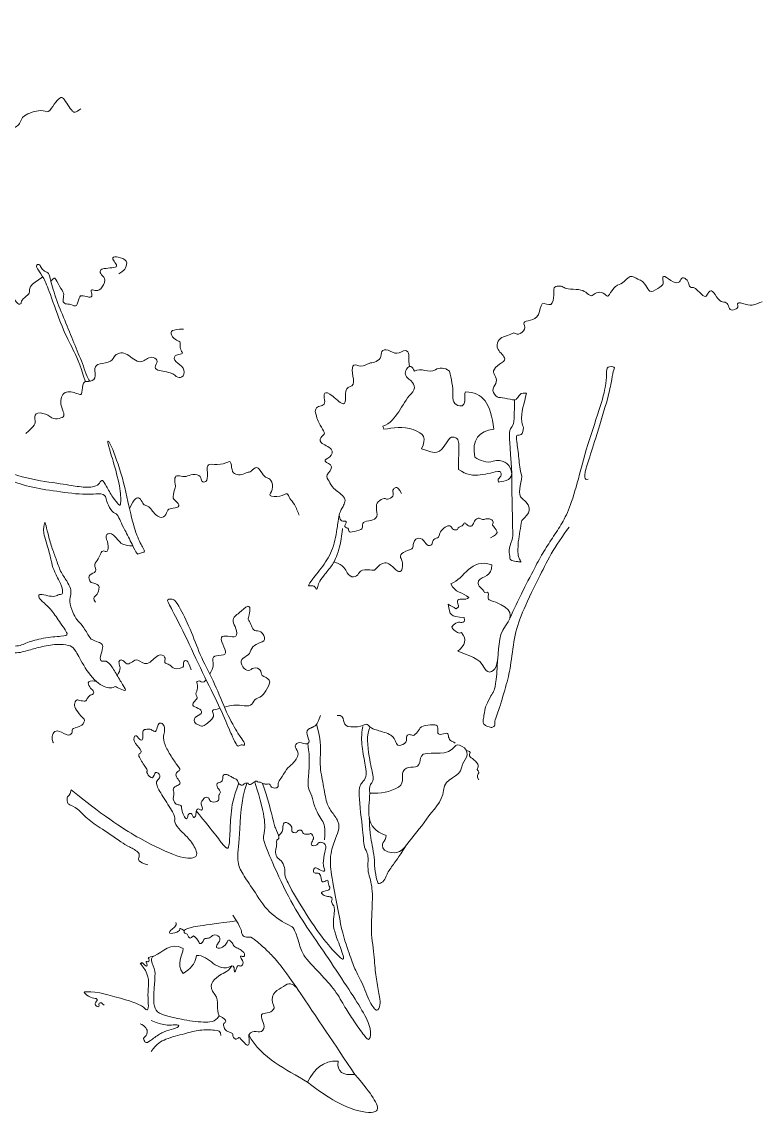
# Model space of a CAD drawing. Header units: millimetres. Extents: x -5631142 to 2070393, y -1055389 to 7396217.
# Drawn here: x -2021945 to -187633, y 2186388 to 4888876 of the extents above; entities that cross this region are included whole.
import ezdxf

# ---------------------------------------------------------------- set-up
doc = ezdxf.new("R2010")
doc.units = ezdxf.units.MM
doc.header["$MEASUREMENT"] = 0
for name, color, linetype, lineweight in [('Inner', 252, 'Continuous', 9), ('Layout Text', 7, 'Continuous', 15), ('Outer', 252, 'Continuous', 20)]:
    doc.layers.add(name, color=color, linetype=linetype, lineweight=lineweight)

# ---------------------------------------------------------------- blocks, each defined once
blk = doc.blocks.new('small-maple-tree-trees-102-pimpmydrawing')
at = {"layer": 'Inner'}
for points in [[(383.1, 2486.1), (392.4, 2476.5), (385.8, 2469.4), (374.7, 2476), (368.1, 2464.4), (367.1, 2460.8), (355.5, 2462.9), (356, 2445.2), (369.6, 2442.6), (373.7, 2446.7), (385.8, 2436.6), (383.8, 2431), (387.3, 2419.9), (385.8, 2408.3), (373.2, 2409.3), (374.2, 2401.2), (384.3, 2398.7), (402, 2402.7), (405.5, 2393.1), (400, 2386), (399.5, 2377.9), (409.6, 2374.4), (417.6, 2369.4), (436.9, 2368.2), (440.8, 2355.1), (436.2, 2348.9), (433.1, 2338.9), (436.2, 2330.4), (447, 2327.3), (441.6, 2315), (442.3, 2300.4), (460.8, 2299.6), (465.4, 2308.1), (494.7, 2300.4), (495.5, 2291.9), (510.1, 2298.1), (520.8, 2300.5), (524, 2298.1), (523.2, 2287.9), (523.5, 2278.5), (525.3, 2275.3), (534.5, 2276.3)], [(306.6, 2145.7), (323.4, 2148.1), (328.3, 2138.3), (326.3, 2132.6), (330.8, 2127.6), (333.3, 2133), (345.5, 2133), (349.2, 2135), (353.3, 2142), (373.5, 2140.8)], [(343.9, 2014.4), (351.4, 2036), (353.9, 2052.9), (357, 2078.4), (370.7, 2124.6), (373.8, 2139), (373.8, 2151.5), (373.8, 2155.8), (376.9, 2156.4), (379.4, 2154), (377.6, 2148.1), (381.6, 2142.4), (382.4, 2138.4), (380, 2135.7), (371.1, 2109.7), (365.1, 2082.5), (358.5, 2054.3), (353.5, 2031.1), (347.5, 2012.6), (349.7, 2011.7)], [(378.9, 2131.8), (385.3, 2133), (385.9, 2133.2), (384.4, 2116.6), (384.6, 2110.8), (376.8, 2105.5), (377.5, 2100.8), (384.2, 2097.5), (387.9, 2089.2), (397.9, 2099.5), (402.5, 2098.8), (410.3, 2089.2), (414, 2093.4), (415.3, 2099.2), (419.2, 2094.7), (425.3, 2091), (440.6, 2097.9), (436.9, 2106), (439, 2111.4), (444.3, 2110.3), (454.3, 2105.1), (461.4, 2102.4), (460.6, 2111), (461, 2115.5), (468, 2113.1), (476.6, 2101.6), (467.6, 2096.3), (464.7, 2095.1), (456.9, 2095.5)], [(276, 1818.9), (276.1, 1817), (277.7, 1817.4), (285.2, 1814.9), (286.5, 1816.2), (287.1, 1831.8), (295.8, 1857.3), (315.8, 1899.1), (327.6, 1942.8), (325.2, 1944.1), (323.3, 1941), (316.4, 1919.7), (303.9, 1887.9), (293.3, 1874.8), (291.5, 1874.8), (290.2, 1886.7), (291.5, 1902.9), (292.7, 1911.6), (286.5, 1909.1), (279.6, 1907.3), (261.5, 1918.4), (247.9, 1931), (211, 1959.3), (182.9, 1994.1), (161, 2018.9), (151.5, 2028.4), (146.7, 2033.1), (143.9, 2026.5), (142.9, 2024.6), (151.5, 2015.1), (185.7, 1978), (205.9, 1952.1), (230, 1932.5), (262, 1906.7), (283.7, 1897.7), (283.3, 1890.7), (280.4, 1886.6), (278.9, 1872.8), (283.9, 1868.5), (281.2, 1859.5), (280.2, 1850.6), (277.2, 1828.7), (275.9, 1820.7), (276, 1818.9)], [(486.5, 2001.7), (473.2, 2009.4), (468.7, 2005.8), (469.2, 1996.8), (474.9, 1991.8), (470, 1988.2), (467.9, 1981.2), (468.7, 1977.9), (456.9, 1984.1), (453.2, 1975.9), (460.6, 1964.8), (452.4, 1955.8), (444.6, 1958.7), (443.8, 1968.1), (424.1, 1982), (432.7, 1985.7), (438, 1989.8), (430.3, 1998.8), (413.1, 1994.7), (408.6, 2018.9), (393.4, 2021.7), (387.3, 2015.6), (370.8, 2023.1), (363.1, 2023.1), (357.7, 2009.2), (346.2, 2012.3), (342.3, 2016.9), (330.8, 2004.6), (329.2, 2004.6), (316.9, 2020.8), (300.7, 2012.3), (298.4, 1993.8), (292.3, 1995.4), (282.2, 1998.4), (279.9, 2009.2), (266.8, 2018.5), (262.2, 2008.5), (259.1, 2004.6), (243, 2003.1)], [(141, 1722.8), (138.7, 1730.5), (138.7, 1752.1), (141.8, 1769.1), (138, 1774.4), (126.4, 1783.7), (104.9, 1791.9), (89.8, 1796), (71.8, 1801.3), (53.8, 1820.1), (52.5, 1825.4), (53.8, 1827.9), (55.4, 1832.4), (56.2, 1829.1), (59.5, 1824.2), (80.8, 1805.4), (93.9, 1804.6), (115.2, 1798.4), (138.1, 1787.4), (145.5, 1782.9), (144.1, 1804), (144.8, 1820.9), (139.2, 1836.5), (140.4, 1841.5), (143.5, 1842.1), (150.4, 1835.2), (157.9, 1829), (164.1, 1829.6), (166, 1827.1), (169.7, 1829), (172.9, 1837.1), (174.7, 1854.6), (177.8, 1863.3), (183.5, 1875.2), (190.9, 1900.1), (200.3, 1907), (200.3, 1906.4), (195.3, 1894.5), (189.1, 1878.3), (186, 1865.2), (181, 1850.2), (181.6, 1836.5), (180.3, 1827.1), (176.6, 1822.1), (169.7, 1817.1), (164.7, 1802.8), (164.1, 1794), (166.6, 1785.3), (165.4, 1767.2), (165.4, 1766.6), (171.6, 1758.5), (174.7, 1754.7), (171.6, 1749.7), (159.7, 1742.3), (161.6, 1737.3), (166.6, 1737.3), (168.5, 1727.9), (167.2, 1711.7), (166.6, 1698), (166, 1694.2), (159.1, 1703.6), (157.3, 1707.3), (152.3, 1705.4), (143.2, 1715), (141, 1722.8)], [(300.1, 1865.5), (313.5, 1873.5), (320, 1870), (317.5, 1861.9), (319.5, 1857.9), (323.1, 1855.8), (323.1, 1838.2), (333.2, 1834.6), (340.3, 1841.7), (346.3, 1838.2), (356.9, 1835.1), (354.9, 1844.2), (352.9, 1848.8), (366, 1857.9), (366, 1859.4), (370.6, 1867), (375.1, 1867.5), (381.7, 1859.9), (389.3, 1859.9), (400.4, 1852.8), (396.9, 1846.2), (397.4, 1843.7), (404.5, 1841.7), (413.5, 1858.4), (418.1, 1856.9), (432.8, 1846.7), (444.9, 1848.3), (435.8, 1836.6), (437.3, 1830.6), (443.9, 1826), (453, 1825.5), (455, 1823), (468.1, 1826.5), (466.6, 1813.9), (468.1, 1807.3), (473.2, 1804.3), (467.6, 1791.1), (455, 1790.1), (470.2, 1780), (481.8, 1781), (477.2, 1773), (480.8, 1765.9), (477.2, 1755.3), (476.7, 1751.7)], [(701, 1822.4), (705.4, 1830.5), (709.5, 1833), (710.5, 1842.1), (695.3, 1840.6), (690.3, 1852.7), (681.7, 1856.3), (676.6, 1847.2), (665.5, 1848.7), (661.5, 1851.2), (647.8, 1852.2), (642.8, 1862.3), (635.2, 1853.7), (628.6, 1837.6), (617.5, 1844.6), (608.4, 1830), (601.8, 1825.9), (596.3, 1850.7), (589.2, 1852.2), (585.7, 1841.6), (580.1, 1840.1), (573.5, 1843.6), (567, 1840.1), (566.5, 1834), (564.4, 1832.5), (563.4, 1820.4), (562.9, 1811.3), (557.9, 1812.8), (548.3, 1808.2), (562.4, 1792.1), (551.3, 1786), (538.7, 1789), (551.3, 1774.9), (532.1, 1772.9), (533.6, 1764.8), (530.6, 1756.7), (541.2, 1736.5), (527.6, 1731.3), (518.5, 1726.2), (513.9, 1720.7), (491.1, 1698.8), (469.3, 1688.7), (442, 1681.7), (436, 1679.1), (436, 1678.1), (440, 1676.6), (442.5, 1674.1), (441.5, 1669), (444.1, 1671), (449.1, 1675.1), (457.7, 1678.1), (473.9, 1682.2), (486.5, 1687.2), (505.7, 1702.4), (513.3, 1711.5)], [(277.1, 1828.2), (267.6, 1834.6), (265.2, 1840.3), (264.4, 1855.5), (254.1, 1857.1), (253.3, 1845.7), (244.7, 1837.5), (242.7, 1843.6), (237.4, 1842), (231.2, 1837.5), (221.4, 1836.3), (221, 1825.6), (208.7, 1829.7), (205.8, 1823.2), (205.8, 1819.5), (215.2, 1812.9), (205.4, 1804.7), (200.1, 1805.1), (196.8, 1803.5), (196.8, 1798.6)], [(1123.9, 1659.2), (1114.3, 1661.3), (1108.8, 1661.3), (1098.7, 1674.4), (1095.1, 1672.9), (1094.6, 1667.8), (1082.5, 1670.4), (1085.5, 1676.9), (1085, 1683), (1077.9, 1685), (1079.5, 1700.7), (1075.9, 1703.2), (1070.9, 1701.2), (1065.3, 1698.7), (1063.3, 1711.8), (1060.8, 1717.4), (1057.7, 1717.4), (1057.2, 1720.9), (1060.2, 1727), (1056.2, 1735.1), (1049.6, 1729), (1043.1, 1733), (1037.5, 1748.2), (1034, 1744.7), (1031.4, 1738.6), (1026.9, 1738.1), (1009.7, 1738.1), (1011.7, 1746.2), (1010.7, 1755.8), (1007.7, 1758.3), (1002.6, 1769.9), (987, 1764.4), (979.9, 1768.9), (963.2, 1762.3), (962.7, 1762.3), (960.2, 1770.9), (951.1, 1774.5), (945, 1771.9), (942.5, 1781), (938.4, 1787.1), (923.3, 1795.7), (922.8, 1799.7), (917.7, 1804.3), (911.1, 1806.3), (907.6, 1799.2), (895.5, 1786.6), (888.4, 1802.3), (875.8, 1786.6), (862.6, 1788.6), (853, 1793.7), (853, 1782.6), (837.8, 1783), (837.8, 1788), (833.5, 1788), (822.2, 1791.1), (813.5, 1791.1), (805.4, 1783.7), (811.6, 1765.6), (798.5, 1768.1), (785.4, 1765.6), (786, 1757.4), (782.3, 1750.6), (770.4, 1748.1), (772.9, 1735.6), (776.1, 1735.6), (788.8, 1723.2), (791.7, 1723), (796.8, 1724.7), (801.8, 1726.5), (806.7, 1722.6)], [(248.8, 1593.6), (247.3, 1586.1), (245.2, 1574.8), (245.2, 1570.5), (250.8, 1571.1), (253.3, 1567.3), (255.8, 1570.5), (254.6, 1580.4), (257, 1609.8), (266.4, 1645.3), (269.5, 1679), (278.3, 1708.4), (283.3, 1741.4), (283.3, 1750.8), (280.1, 1753.3), (277, 1755.2), (274.5, 1755.2), (273.9, 1749.5), (269.5, 1712.7), (260.2, 1662.2), (254.6, 1620.4), (250.4, 1601.2), (248.8, 1593.6)], [(141, 1722.8), (135.3, 1728.3), (130, 1728), (129.7, 1719.7), (132.1, 1714.8), (127.3, 1712.4), (125.4, 1714.3), (118.1, 1712.7), (116, 1710), (108.5, 1716.2), (107.7, 1718.9), (100.1, 1715.6), (98.8, 1710), (99.9, 1695.8), (102.4, 1695.1), (95.5, 1688.9), (80.6, 1694.5), (79.9, 1690.2), (72.5, 1687), (65.6, 1701.4), (59.3, 1702.6), (52.5, 1697.6), (51.2, 1693.9), (51.2, 1692)], [(167.5, 1715.3), (176.9, 1718.2), (177.3, 1728.1), (183.5, 1728.5), (185.5, 1723.6), (185.5, 1719.1), (194.1, 1718.2), (200.7, 1719.5), (205.2, 1703.9), (228.5, 1710.9), (233, 1701.5), (228.1, 1699), (227.3, 1695.7), (232.6, 1691.6), (231.4, 1685.1), (246.1, 1679.3), (246.1, 1686.3), (253.9, 1686.7), (252.3, 1679.8), (250.6, 1673.6)], [(519.2, 1726.1), (515.8, 1718.4), (521.2, 1717.9), (523, 1714.5), (518.5, 1713.2), (517, 1712), (517.8, 1709.5), (521, 1707.2), (515.2, 1703.3), (532.4, 1698.2), (535.5, 1698.6), (538.6, 1705.7), (549.7, 1700.4), (559.5, 1698.6), (563.9, 1710.2), (569.7, 1715), (581.6, 1713.3), (580.3, 1710.2), (592.3, 1708.8), (592.7, 1714.6), (596.7, 1716.8), (601.2, 1716.4), (602.1, 1712.8), (601.6, 1707)], [(267.4, 1657.9), (277.4, 1660.8), (280.3, 1671.5), (286.4, 1672.3), (299.9, 1664.1), (301.6, 1673.9), (304.9, 1688.3), (313.9, 1682.5), (322.5, 1673.9), (329, 1684.2), (328.6, 1694), (336.4, 1697.3), (340.9, 1696.5), (360.5, 1699.7), (356, 1691.5), (347.8, 1686.2), (347.8, 1684.6), (346.6, 1676.8), (344.6, 1669.4), (354, 1667.4), (352.3, 1652.6), (340.9, 1656.7), (329.8, 1656.3), (323.3, 1649.8), (310.6, 1653.5), (306.5, 1643.6), (310.6, 1634.6), (318.8, 1637.1), (326.6, 1628.9), (319.6, 1624), (330.6, 1613.3), (318, 1607.2), (306.9, 1602.3), (296.7, 1606.4), (288.9, 1599.8), (279.9, 1607.2), (268.4, 1615), (259.4, 1616.9)], [(480.4, 1685.1), (489.1, 1675.3), (484.8, 1665.4), (489.8, 1656.6), (499.1, 1657.9), (503.5, 1661), (517.2, 1651.6), (517.8, 1651), (536.6, 1655.4), (540.9, 1637.9), (541.6, 1634.8), (546.5, 1632.3), (554, 1641.6), (554, 1644.8), (555.9, 1651.6), (574, 1647.3), (574.6, 1648.5), (584, 1656.8), (592.6, 1651.1), (590.5, 1640.9), (597.5, 1637.6), (602.4, 1644.6), (610.6, 1640.5), (612.6, 1645.4), (622.2, 1647.4), (630.2, 1647.1), (630.8, 1641.5), (630.2, 1640.1), (635.2, 1636.2), (635.8, 1637.8), (638.8, 1638.8), (642.8, 1637.2), (647.8, 1639.1), (648.4, 1639.1), (649.4, 1633.2), (653.1, 1630.5), (658, 1633.5), (664, 1635.8), (667.6, 1633.5), (669.6, 1629.5), (674.6, 1629.5), (679.9, 1624.2), (678.9, 1620.2), (675.6, 1619.9), (676.3, 1616.9), (677.3, 1607.6), (671.3, 1608), (664.7, 1608)], [(627.5, 1519.5), (651.4, 1532.5), (682.5, 1547.7), (704.4, 1558.3), (725, 1566.6), (747.2, 1574.5), (766.4, 1583.1), (794.6, 1603), (834.5, 1635), (880, 1664.9), (901.3, 1683), (906.2, 1690.5), (911.9, 1697.4), (921.2, 1690.5), (915.6, 1689.3), (905.3, 1678.9), (890.4, 1666), (844.4, 1633), (824.5, 1618.8), (803, 1603.5), (810.9, 1601.8)], [(259.4, 1654.7), (253.5, 1653), (252.8, 1657.9), (247, 1659.8), (246.8, 1653.5), (238.8, 1648.3), (237.7, 1647.1), (237.8, 1642.1), (229.8, 1641.9), (224.8, 1638.5), (233.3, 1630.3), (231.5, 1624.2), (219.3, 1627.3), (215.4, 1620.3), (220.8, 1615.1), (221.1, 1612), (242.2, 1613.1), (243, 1620.3), (244.8, 1622.3), (248, 1620.5), (253.8, 1618.8)], [(36.6, 1636.1), (54.8, 1584), (75.5, 1543.6), (104.3, 1500.6), (121, 1491.5), (127.1, 1496.1), (128.1, 1514.8), (123.5, 1527.9), (123, 1540.5), (126.6, 1541.5), (129.1, 1547.6), (129.6, 1572.9), (130.6, 1588.6), (136.2, 1590.6), (143.2, 1591.6), (140.2, 1602.2), (130.6, 1592.1), (128.6, 1605.2), (132.1, 1605.7), (132.1, 1608.8), (132.1, 1628.5), (137.2, 1626), (140.2, 1629), (136.7, 1643.1), (145.3, 1649.2), (145.3, 1639.6), (148.8, 1637.1), (153.3, 1644.2), (156.4, 1647.7), (162.4, 1644.7), (166, 1642.1), (167.5, 1635.6), (175.1, 1642.6), (180.1, 1643.6), (182.7, 1639.1), (179.1, 1632.5), (173.6, 1629), (168.5, 1620.4), (167, 1604.2), (167.5, 1590.6), (168, 1585), (161.9, 1586), (157.9, 1583.5), (158.4, 1575.9), (158.4, 1572.4), (153.3, 1572.4), (145.3, 1573.4), (144.3, 1566.8), (140.2, 1564.3), (137.7, 1560.8), (138.2, 1553.7), (144.3, 1552.2), (139.2, 1545.6), (137.7, 1538), (139.2, 1533.5), (142.7, 1538), (146.8, 1539), (148.8, 1535.5), (146.3, 1531.8), (150, 1530.9), (154.9, 1536.7), (157.7, 1537.8), (159.5, 1536.7), (161.1, 1533), (163.7, 1534.4), (164.8, 1540.6), (167.3, 1542), (173.4, 1544.3), (178.7, 1541.7), (175.4, 1536.2), (184.7, 1530.8), (188.4, 1534.1), (190.6, 1538.2), (195, 1537.5), (194.1, 1544.9), (195.4, 1548.6), (198, 1549.9), (204.8, 1546.9), (208, 1553.6), (212.4, 1553.4), (216.5, 1547.8), (218, 1543.9), (221.7, 1540.4), (219.6, 1535.2), (220.5, 1533.6), (222.7, 1531.1), (225.1, 1531.4), (226.4, 1532.2), (228.6, 1530.3), (230.4, 1530.2), (230.2, 1529.2), (229.7, 1527.3), (236.2, 1526.5), (240.9, 1527.4), (240.6, 1524.9), (243.9, 1523.3), (245.4, 1520.2), (248.7, 1517.1), (251.8, 1516.2), (252.9, 1514.7), (251.6, 1510), (258.6, 1506), (261.1, 1508.8), (263.2, 1512), (266.5, 1512.2), (282.4, 1519.6), (289.9, 1518.8), (308.3, 1524.9), (304.3, 1534.5), (312.9, 1538.5), (319.5, 1529.4), (326.5, 1528.4), (327.6, 1543.1), (338.2, 1542.1), (338.7, 1542.1), (345.2, 1540.5), (355.9, 1548.1)], [(64.7, 1516.1), (56, 1525.6), (60.3, 1528.8), (64.1, 1531.8), (62.2, 1537.4), (59, 1544.1), (57.1, 1544.4), (42, 1578.8), (33.2, 1595.5), (30, 1615.9), (23.2, 1623.9), (23, 1625.8), (27.5, 1633.9), (30.8, 1631.2), (36.6, 1636.1)], [(538.6, 1451), (529.2, 1442.8), (524.9, 1438.5), (523.6, 1434.7), (528, 1429.1), (531.1, 1426.6), (535.5, 1427.2), (538.6, 1432.9), (547.3, 1437.2), (575.4, 1457.8), (593.5, 1472.2), (618.4, 1499), (643, 1516.7), (683.1, 1537.2), (728.1, 1560.1), (756.5, 1568.1)], [(154.9, 1536.7), (158.8, 1502.8), (158.8, 1482), (162.6, 1479.7), (171.9, 1489.7), (188.8, 1511.3), (204.2, 1525.9), (219.6, 1535.2)], [(345.6, 1542.2), (338.5, 1521.6), (319.5, 1503.5), (311.5, 1483.9), (299.4, 1461.4), (298.5, 1451.4), (300.2, 1434.7), (292.7, 1426.4), (281.8, 1420.5), (263.5, 1408), (253.5, 1390.5), (231.1, 1342.8)], [(373.8, 1537.2), (379.8, 1534.7), (376.8, 1528.1), (373.8, 1520.5), (393.1, 1510.4), (399.7, 1511.7), (400, 1505.1), (404.2, 1499.4), (420.1, 1483.4), (417, 1474), (416.4, 1469), (429.5, 1466.5), (433.2, 1475.3), (438.8, 1472.8), (440.7, 1468.4), (450.7, 1471.5), (456.3, 1474), (471.3, 1467.1), (474.4, 1462.8), (468.2, 1457.2), (468.8, 1453.4), (480, 1450.9), (478.1, 1447.8), (475.5, 1441), (479.4, 1438.6), (479.9, 1436)], [(228.6, 1530.3), (211, 1519), (179.8, 1480.6), (161.9, 1463.3), (158.9, 1447.4), (159.9, 1426.5), (158.1, 1393.2), (174.4, 1365.3), (175.4, 1364.7), (171.4, 1346.4), (164.4, 1334.5), (170.9, 1302.7), (175.4, 1277.3), (172.9, 1254.8), (172.9, 1238), (173.3, 1213.9), (175, 1207.3), (186, 1217.1), (189.7, 1240.1), (190.1, 1272.6), (190.7, 1319.4), (189.5, 1355), (190.7, 1394.3), (201.3, 1449.5), (205.6, 1465.1), (207.5, 1469.4), (224.4, 1483.2), (238.1, 1526.5)], [(322.4, 1529.5), (316.8, 1518.9), (313.2, 1514.9), (304.8, 1502.5), (289.7, 1488.3), (290.2, 1476.3), (283.5, 1467), (282.6, 1446.2), (281.7, 1438.6), (271.1, 1427.4)], [(245.4, 1520.2), (239.8, 1502), (230.8, 1479.4), (227.2, 1471.1), (224.9, 1456.1), (219.8, 1458.5), (217.6, 1454), (214.1, 1450.5), (209.6, 1447.3), (206.9, 1439.7), (211.7, 1434.1), (207.4, 1423.1), (204.5, 1421.2), (201.8, 1416.4), (198.7, 1385.7), (197.9, 1339.9), (202.1, 1309), (206.4, 1296.4), (213.1, 1322.6), (216.7, 1335.9), (221.7, 1344.8), (228.3, 1350.5)], [(251.7, 1304.7), (256.2, 1311.5), (266.1, 1323.8), (282.7, 1343.7), (288.6, 1353.3), (292.6, 1362.3), (295.3, 1371.2), (306.2, 1383.4), (307.5, 1388), (308.8, 1397.4), (316.1, 1406.2), (342.7, 1454.7), (352.6, 1458), (361.1, 1459.6), (367.3, 1470.3), (378.3, 1493.2), (385.3, 1503), (393.1, 1510.4)], [(352.9, 1442.9), (357.4, 1450.8), (364.5, 1450.8), (369, 1456.2), (376.1, 1474.9), (391.8, 1501.4), (400, 1505.1)], [(538.6, 1451), (552.2, 1458.7), (557.2, 1459), (565.5, 1465.3), (587.4, 1490.4)], [(225.1, 1460.6), (231.1, 1460.4), (236.8, 1467), (241.5, 1471.3), (246.9, 1462.1), (244.1, 1458.3), (241.2, 1455.5), (246.7, 1451.2), (249, 1454), (255.2, 1450.5), (251.4, 1447), (259.9, 1441.3), (261.8, 1443.2), (262.2, 1435.7), (255.6, 1433.3), (251.9, 1430.2), (259.4, 1426.7), (261.5, 1428.6), (265.8, 1427.9), (269.3, 1423.6), (267.9, 1419.2), (263.9, 1417), (251.1, 1404.6), (251.1, 1400.7), (248.9, 1396), (243.9, 1402.8), (241.8, 1408.2), (236, 1405), (236.4, 1401.4), (242.8, 1399.6), (240.3, 1392.8), (238.2, 1389.9), (239.6, 1387.7), (243.8, 1387.8), (246.5, 1387.2), (244.6, 1384.5), (243.1, 1381.8), (243.1, 1379.2), (241.9, 1375.9), (229.5, 1380.5), (229.7, 1377.6), (232.4, 1372.1), (237.9, 1369.4), (237.3, 1366), (234.3, 1365), (233.3, 1359.5), (234.1, 1357.4), (228.3, 1350.5)], [(-78, 1425.3), (-93.9, 1436.8), (-95.5, 1436.8), (-91.9, 1426.2), (-84.9, 1421.9), (-86.6, 1419.2), (-88.9, 1419.5), (-93.5, 1416.9), (-88.6, 1411.2), (-87.8, 1415.5), (-85, 1416.3), (-83.5, 1414.8), (-82.5, 1410.9)], [(53.2, 1443.8), (53, 1439.4), (39.3, 1440.4), (37.7, 1436.3), (52, 1432.5), (53, 1435.4), (54.3, 1436), (56.4, 1430.3)], [(-78, 1425.3), (-58, 1405.2), (-41.4, 1387.1), (-41.4, 1379.2), (-37.9, 1377.8), (-30.3, 1390.6), (-22.7, 1399.6), (-12, 1411.3), (-13.7, 1427.8)], [(5.2, 1426), (-1, 1427.8), (-1.6, 1428.2), (-1.8, 1424.7), (-4.8, 1423.4), (-6.1, 1426.7), (-7.2, 1423.1), (-8.8, 1419.3), (-10.9, 1423.9), (-11.5, 1428.7), (-13.1, 1426), (-13.7, 1427.8)], [(119.2, 1406.6), (97.5, 1416), (73.6, 1426.6), (58.4, 1432.1), (55.1, 1429.5), (54.9, 1427.9), (57.1, 1426.2), (56.8, 1422.9), (56.4, 1418.8), (62.1, 1419.9), (63.4, 1419.4), (64.4, 1413.4), (62.9, 1407.5), (67.7, 1407.5), (72.5, 1410.7), (74.2, 1409), (79.5, 1407), (86.6, 1409), (91.6, 1399.4), (81.6, 1396.8), (76.9, 1393.1), (86, 1389.6), (93.2, 1391.4), (97.3, 1395.2), (99.4, 1388.2), (97.8, 1383.2), (102.1, 1378.7), (104.7, 1372.5), (103.9, 1369.3), (102.1, 1366.8), (97.9, 1371.5), (97.3, 1368.5), (97.5, 1361.7), (90.7, 1359.8), (89.2, 1364.7), (83.5, 1360.1), (78.1, 1357.6), (85.3, 1365.6), (82, 1366.9)], [(486.7, 1421.6), (492.3, 1417), (484.4, 1417.4), (487.7, 1409.7), (488.7, 1405.4), (490, 1400.1), (485, 1397.5), (484, 1395.8), (486, 1392.5), (478.7, 1391.2), (479, 1385.8)], [(119.5, 1414.3), (119.1, 1395), (115.6, 1393), (115.1, 1386.4), (121.6, 1382.9), (124.2, 1381.4), (131.7, 1357.1), (135.3, 1335.4), (135.6, 1304)], [(334.9, 1419.9), (328.5, 1411.1), (323.2, 1402.2), (318.2, 1392), (312.1, 1378.6), (304.1, 1368.9), (297.6, 1354.3), (296.6, 1350.4), (306.3, 1350), (311.7, 1354.8), (327.8, 1360.8), (336.2, 1362.7), (353, 1369.6)], [(-43.2, 1366.3), (-32.4, 1351.4), (-17.6, 1347.1), (-16.3, 1341.7), (-28.6, 1345.2), (-39.6, 1348.4), (-56, 1347.9), (-66.5, 1347.4), (-64.1, 1353.8), (-64.3, 1354.9), (-54.9, 1355.1), (-52.8, 1364.8), (-57.4, 1370.4)], [(-65.3, 1337.1), (-53.3, 1340.6), (-42.6, 1340.6), (-15.6, 1332), (2, 1327.1), (18.8, 1316.2), (24.2, 1311.9), (20.5, 1307.7)], [(231.1, 1342.8), (223.2, 1328.2), (216.9, 1304), (210.9, 1288.1), (209.9, 1269.9), (202.6, 1242.7), (203.6, 1229.1), (213.2, 1235.7), (216.9, 1241.4), (225.5, 1260.3), (235.8, 1277.5), (246.4, 1294.1), (251.7, 1304.7)], [(32.8, 1327.5), (36.7, 1321.8), (36.7, 1316.6), (32.1, 1318.4), (29.3, 1313.4), (29.3, 1308.1), (32.1, 1305.7), (35.1, 1302), (32.1, 1299.2), (33, 1294.4), (37.3, 1293.8), (39.3, 1295.5), (40.1, 1283.6), (42.1, 1281.2), (44.9, 1280.7), (50.6, 1290.5)], [(79.5, 1208.2), (91.7, 1176.6), (110.9, 1147.4), (136.4, 1131.5), (139.1, 1150.4), (138.1, 1168.6), (135.7, 1185.4)]]:
    blk.add_open_spline(points, degree=3, dxfattribs=at)
at = {"layer": 'Inner', "lineweight": 0}
blk.add_open_spline([(806.7, 1722.6), (797.6, 1714.2), (786.9, 1708.7), (781.2, 1698), (780.1, 1695.8), (779.3, 1693.7), (778.8, 1691.7), (774, 1686.1), (769.2, 1686.6), (766.2, 1689.6), (762.9, 1685), (751.8, 1664.8), (744.9, 1654.6), (742.3, 1646.7), (735.5, 1639.5), (724, 1632.5), (726.5, 1625.3), (732.4, 1608.8), (724.1, 1606.6), (710.6, 1604.8), (704.2, 1598.8), (697.8, 1592.7), (691.4, 1586.6), (681.8, 1575.5), (680.3, 1570.4), (680.3, 1565.4), (679.8, 1565.9), (675.7, 1568.9), (668.7, 1575), (672.2, 1577.5), (676.2, 1587.1), (689.4, 1593.2), (694.9, 1603.3), (703.5, 1614.4), (717.6, 1634.3), (733.6, 1655.9), (753.6, 1685.9), (761, 1699), (767.1, 1699.4), (772.5, 1701.9), (788.8, 1723.2)], degree=3, knots=[10, 10, 10, 10, 11, 11, 11, 11.197023, 11.197023, 11.197023, 11.943911, 12.690799, 13.437688, 14.184576, 14.931464, 14.931464, 14.931464, 15.931464, 15.931464, 15.931464, 16.931464, 16.931464, 16.931464, 18.431977, 18.431977, 18.431977, 19.185649, 19.939321, 20.692994, 21.446666, 22.200338, 22.95401, 23.707682, 24.461354, 25.215026, 25.968698, 26.72237, 26.72237, 26.72237, 28.423348, 30.124327, 31.825305, 31.825305, 31.825305, 31.825305], dxfattribs=at)
at = {"layer": 'Outer', "lineweight": 0}
for points, knots in [([(740.3, 1792.3), (737.5, 1799.6), (732.3, 1802.5), (726.3, 1802.7), (716.4, 1803.1), (712.6, 1814.5), (703, 1814.9), (703.5, 1820.2), (703, 1824.6), (695.8, 1821.6), (690.9, 1819.5), (689.3, 1816.4), (691.4, 1810.8), (694.3, 1803.1), (693.1, 1797.1), (683, 1795.3), (665, 1792.1), (649.4, 1778.8), (629.7, 1782.5), (629.6, 1782.5), (629.3, 1781.4), (628.6, 1779.2), (639.5, 1774.2), (651.3, 1770.1), (659.7, 1760.1), (668.7, 1749.3), (667.9, 1743.5), (655, 1736.6), (667, 1721.2), (669, 1720.4), (687.2, 1726.7), (691, 1728), (694.4, 1730.4), (697.9, 1727), (702.5, 1722.6), (699, 1718.8), (696.3, 1715.1), (690.5, 1707.6), (684.6, 1700.1), (679.5, 1693.5), (687.9, 1672.9), (708.4, 1672.5), (722.6, 1665.1), (722.8, 1656.8), (714.1, 1662.5), (713.3, 1655.9), (721.3, 1652.8), (731.2, 1648.4), (735, 1658.7), (738.2, 1667.1), (733.7, 1676.3), (722.5, 1679), (713.6, 1681.2), (709.1, 1688.3), (705.5, 1694.7), (715, 1713.6), (729.1, 1716.9), (745.9, 1709.1), (761.7, 1735.7), (760.6, 1751.4), (742.7, 1762.6), (737.2, 1760.4), (737.5, 1751.8), (728.9, 1751.4), (722, 1755.3), (720.4, 1760.7), (726.8, 1767.7), (733.6, 1775), (736.2, 1784.4), (740.3, 1792.3)], [0, 0, 0, 0, 1, 1, 1, 2, 2, 2, 3, 3, 3, 4, 4, 4, 5, 5, 5, 6, 6, 6, 7, 7, 7, 8, 8, 8, 9, 9, 9, 10, 10, 10, 11, 11, 11, 12, 12, 12, 13, 13, 13, 14, 14, 14, 15, 15, 15, 16, 16, 16, 17, 17, 17, 18, 18, 18, 19, 19, 19, 20, 20, 20, 21, 21, 21, 22, 22, 22, 23, 23, 23, 23]), ([(565.9, 1536.8), (567.2, 1526.5), (560.4, 1522.4), (548.7, 1521.3), (557.5, 1509.2), (566.9, 1502.3), (565.1, 1488.2), (563.9, 1479.3), (573.5, 1478.1), (581.6, 1484.8), (593.6, 1494.9), (600.8, 1510.3), (617.6, 1515.3), (634.7, 1520.3), (636, 1527), (624.6, 1543.8), (621.3, 1546.8), (617.9, 1551), (619.4, 1553.5), (625.4, 1558.8), (619.3, 1560), (620.9, 1565.1), (614.9, 1570.4), (621, 1574.9), (628.7, 1577.7), (639, 1569.9), (646.8, 1581.8), (629.6, 1602.4), (607.8, 1585.6), (589.5, 1589.9), (586.7, 1579), (596.9, 1573.9), (598.9, 1565.5), (592.2, 1564.1), (590, 1570.6), (585.2, 1569.7), (581.3, 1568.9), (584.5, 1560.8), (577.1, 1563), (575.6, 1565.7), (573.8, 1568.9), (572, 1572.2), (565.8, 1560.6), (565.1, 1559.3), (579.7, 1549.5), (577.9, 1544.4), (572.8, 1545.8), (570.2, 1549.6), (558.9, 1549.3), (558.9, 1545.8), (562.1, 1537), (565.9, 1536.8)], [2.469372, 2.469372, 2.469372, 2.469372, 3.469372, 3.469372, 3.469372, 4.469372, 4.469372, 4.469372, 5.469372, 5.469372, 5.469372, 6.469372, 6.469372, 6.469372, 7.469372, 7.469372, 7.469372, 7.979937, 8.490503, 9.001069, 9.001069, 9.001069, 10.001069, 10.001069, 10.001069, 11.001069, 11.001069, 11.001069, 12.001069, 12.001069, 12.001069, 13.001069, 13.001069, 13.001069, 14.001069, 14.001069, 14.001069, 15.001069, 15.001069, 15.001069, 16.001069, 16.001069, 16.001069, 16.890018, 16.890018, 16.890018, 17.383893, 17.877767, 18.371642, 18.865516, 19.35939, 19.35939, 19.35939, 19.35939]), ([(352.9, 1442.9), (340.2, 1426.8), (321.7, 1413.9), (340.1, 1392.2), (336.2, 1386.5), (326.6, 1389), (327.8, 1379.5), (334.1, 1368.6), (343.4, 1366.3), (355.7, 1370.4), (368.6, 1374.7), (382.1, 1377.4), (394.9, 1382), (408.2, 1386.8), (424.3, 1387.9), (433.6, 1398.6), (444.4, 1411), (459.9, 1398.8), (470, 1409.2), (473, 1412.3), (478.1, 1413.3), (482, 1415.6), (485.6, 1417.7), (487.7, 1421.1), (486.4, 1425.4), (485.2, 1429.2), (481.3, 1434.2), (478.8, 1433.3), (461.3, 1427.3), (450.6, 1442.2), (438.1, 1445.9), (432.7, 1445.6), (431.2, 1442.3), (428.8, 1440.3), (420.9, 1433.8), (415.4, 1444.5), (407, 1443.2), (398, 1441.8), (399.9, 1429.9), (387.9, 1430.4), (374.7, 1431), (365, 1435.1), (352.9, 1442.9)], [0, 0, 0, 0, 1, 1, 1, 2, 2, 2, 3, 3, 3, 4, 4, 4, 5, 5, 5, 6, 6, 6, 7, 7, 7, 8, 8, 8, 9, 9, 9, 10, 10, 10, 11, 11, 11, 12, 12, 12, 13, 13, 13, 14, 14, 14, 14]), ([(82, 1366.9), (59.8, 1368.9), (66.4, 1391.5), (51.7, 1399.4), (44.4, 1390.8), (34.6, 1390.6), (24.6, 1390.6), (23.7, 1404.8), (36.4, 1407.5), (42.7, 1414.4), (33.4, 1429), (18.4, 1423.3), (6.6, 1425.8), (-2.8, 1427.8), (-0.9, 1414.1), (-5.5, 1408.4), (-8, 1405.4), (-10.4, 1402.2), (-13, 1399.3), (-36.7, 1372.8), (-36.8, 1372.7), (-10, 1348.2), (-3.3, 1342.1), (4, 1336.5), (11.6, 1331.5), (17.4, 1327.7), (23.8, 1323.6), (32.8, 1327.5), (33.3, 1336), (44.4, 1340.5), (43.4, 1350.4), (42.1, 1364), (50.9, 1364.9), (60.6, 1365.6), (66.4, 1366.1), (72, 1362.7), (82, 1366.9)], [0, 0, 0, 0, 1, 1, 1, 2, 2, 2, 3, 3, 3, 4, 4, 4, 5, 5, 5, 6, 6, 6, 7, 7, 7, 8, 8, 8, 9, 9, 9, 10, 10, 10, 11, 11, 11, 12, 12, 12, 12]), ([(135.7, 1185.4), (135.7, 1226), (135.7, 1264.1), (135.7, 1302.2), (135.7, 1308.9), (132.3, 1314.5), (125.7, 1314.3), (117.3, 1314), (107.4, 1317.7), (100.7, 1308.9), (98, 1305.4), (98, 1300), (96.9, 1299.6), (87.5, 1296.1), (83.9, 1302.4), (78.5, 1301.6), (74.2, 1297), (76.6, 1288.2), (68.9, 1286), (62.3, 1284), (60.6, 1294.6), (50.6, 1290.5), (47.5, 1259.3), (66.1, 1235.2), (79.5, 1208.2), (96.2, 1216.2), (111.3, 1219.4), (127.2, 1208.8), (118, 1198.7), (121.9, 1192.3), (135.7, 1185.4)], [0, 0, 0, 0, 1, 1, 1, 2, 2, 2, 3, 3, 3, 4, 4, 4, 5, 5, 5, 6, 6, 6, 7, 7, 7, 8, 8, 8, 9, 9, 9, 10, 10, 10, 10])]:
    blk.add_open_spline(points, degree=3, knots=knots, dxfattribs=at)

msp = doc.modelspace()

# ---------------------------------------------------------------- block references
at = {"layer": 'Layout Text', "xscale": 1926.777631316014, "yscale": 2167.337488603218, "zscale": 1926.777631316014, "rotation": 33.85796458146632}
msp.add_blockref('small-maple-tree-trees-102-pimpmydrawing', (17564.2, 3095.1), dxfattribs=at)

doc.saveas('drawing.dxf')
